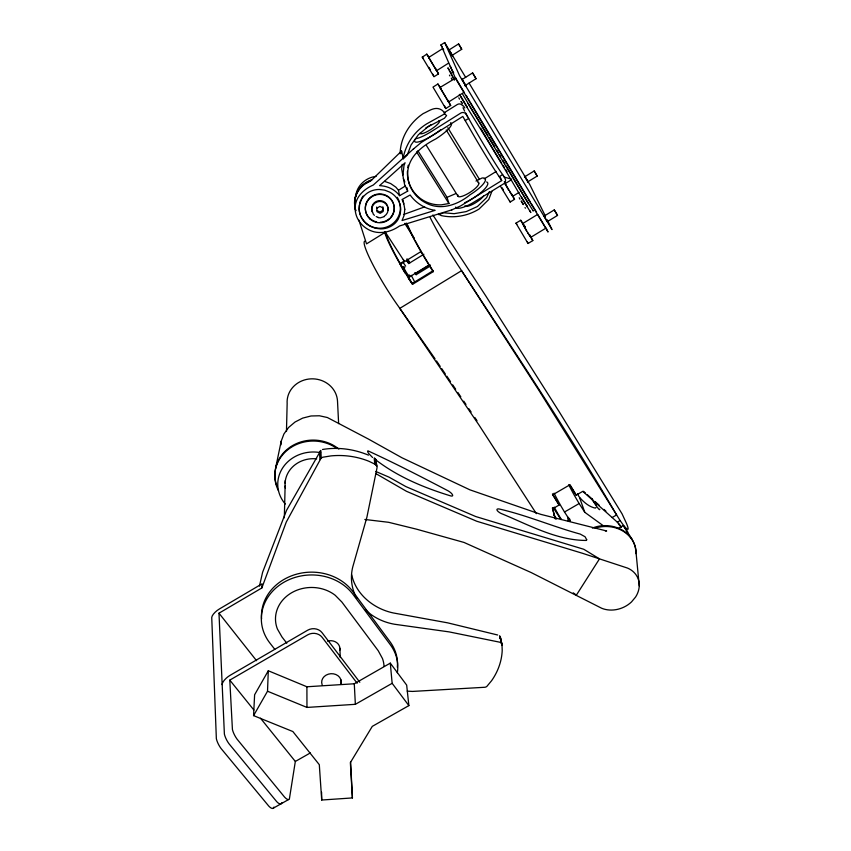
<?xml version="1.0" encoding="UTF-8"?>
<svg xmlns="http://www.w3.org/2000/svg" width="851" height="851" viewBox="0 0 851 851"><rect width="100%" height="100%" fill="white"/><g stroke="black" fill="none" stroke-linecap="round" stroke-linejoin="round"><path stroke-width="1.28" d="M442.882 48.464L428.681 57.474L436.606 70.697L448.605 63.102M284.33 517.823L285.117 485.953M285.181 483.294L285.245 480.634M286.457 431.5L287.149 403.619A25.222 23.36 1.5 0 1 310.849 378.865A25.222 23.36 1.5 0 1 337.507 401.066L338.634 423.638M426.776 54.134L438.499 73.888L433.999 76.739L422.256 57.198L426.776 54.134L429.042 57.411M253.566 715.617L267.522 691.225L268.299 670.758L306.903 686.768L354.282 683.768L390.29 663.131L406.672 685.108L408.863 705.607L372.291 726.36L350.357 762.613L352.42 797.93L321.71 800.025L319.306 764.687L292.861 731.541L253.566 715.617L254.619 694.767L268.299 670.758M407.225 691.14L412.512 691.427L484.091 687.31A3.734 3.181 -10.9 0 0 486.804 686.47L491.633 680.651A70.005 60.41 -8.6 0 0 502.207 650.536L502.005 644.601L499.707 636.08L502.005 644.601M281.809 802.653L281.49 803.504A10.616 3.564 61.7 0 1 276.724 801.663L229.004 743.763A10.786 3.723 60.8 0 1 224.387 734.115L218.984 613.199L261.842 587.956L262.034 583.829L219.388 608.976A8.84 3.287 -37.9 0 0 211.739 617.464L216.356 738.732A10.776 3.776 60.9 0 0 220.962 748.38L268.799 806.131A10.606 3.617 61.8 0 0 273.607 807.95L273.948 807.088M280.936 444.892L281.202 441.201L283.915 433.989L288.638 427.436L295.042 422.022L302.679 418.107L311.009 415.979L319.433 415.777L327.38 417.522L368.451 439.073L402.034 457.806L469.954 489.857L540.725 514.334L606.667 530.992L605.348 530.907M355.782 196.741C356.186 186.114 365.77 177.38 376.11 176.391M400.14 153.797C400.31 137.5 409.916 122.523 423.234 113.566C429.223 110.938 435.223 105.769 441.86 110.119L444.839 112.704L444.499 113.949L426.436 124.023A50.954 49.996 -35.5 0 0 403.597 155.978L403.331 158.754L407.331 154.882L411.054 144.968L418.362 134.745L428.096 126.703L444.456 118.246L446.584 115.555L444.584 113.821M401.321 153.595L401.566 151.042L372.398 179.338L365.919 183.391M402.172 164.371L401.704 169.2L404.576 184.465L407.682 191.124L399.576 195.677C394.992 189.379 387.258 185.922 379.567 185.646L405.087 162.764L403.991 165.509L402.98 175.019M260.491 718.212L295.329 761.454L289.372 799.046A10.616 3.51 61.7 0 1 284.649 797.185L237.057 739.136A10.797 3.659 60.8 0 1 232.419 729.488L229.791 680.119L307.679 634.867A10.425 9.021 -2.5 0 1 322.135 637.303L357.143 683.215M275.586 468.178L281.202 441.201M259.459 586.105L262.597 572.308L286.542 510.345L320.784 450.445L320.965 458.327L286.276 522.046L261.842 587.956M491.857 191.422L488.751 199.528L479.028 209.069A50.954 49.996 -35.5 0 1 441.201 215.58L438.446 213.984M489.389 191.656L486.612 197.634L477.443 206.516L466.22 211.601L454.115 213.686L443.786 212.793L438.627 214.654M413.331 149.074L421.16 142.542L462.816 116.459L468.869 126.959A39.391 1.372 59.3 0 0 497.261 173.774L501.696 180.582L460.657 205.91L451.509 209.995M595.966 507.483L595.413 508.111C588.828 506.888 583.116 501.633 578.978 496.601A13.765 1.255 59.8 0 1 577.467 493.729M413.799 148.617L373.259 185.05C363.473 189.262 354.463 197.9 355.154 209.325A24.488 22.881 23.9 0 0 368.419 229.579C378.525 235.121 390.62 232.27 399.63 225.93L452.115 209.771M546.214 228.164L548.044 232.015L455.593 78.579L440.946 44.922L444.69 42.55L465.667 77.377M448.573 50.241L458.572 43.901L459.891 46.05L461.731 49.273L451.743 55.602M448.094 100.344L450.668 105.471L445.754 108.566L432.989 87.11L437.903 84.004L441.275 88.919M455.466 77.718L464.082 92.259L448.594 102.003L439.978 87.493L455.732 78.037M462.529 79.26L472.603 72.909L476.028 78.675L464.859 85.791M443.945 112.906L457.317 104.513A3.915 3.84 -59.8 0 1 462.614 105.747M465.284 120.523L468.656 118.417L466.188 114.342A3.989 3.915 -56.1 0 0 460.774 113.087L431.159 131.66A20.403 4.532 -32.9 0 1 415.448 138.787M399.576 195.677L398.481 190.262L405.406 185.954M376.876 208.25L379.886 206.378L383.035 207.995L383.173 211.463L380.174 213.324L377.025 211.718L376.695 207.027M476.007 181.061L482.113 177.987A20.03 5.255 -32.7 0 1 484.038 183.018A20.03 5.255 -32.7 0 1 470.146 194.719C457.71 204.942 440.19 211.197 425.128 202.538A32.923 31.402 19.9 0 1 407.693 175.008C406.991 157.712 421.788 146.032 435.691 138.99A20.36 4.617 -32.9 0 0 450.466 122.799M484.251 178.848L496.324 171.391M499.314 176.646L502.643 174.593L505.026 178.529A3.904 3.787 -38.4 0 1 503.664 183.816L474.518 201.783A19.988 5.329 -32.6 0 1 455.71 207.048M500.431 186.241L510.153 202.027L514.525 199.347L505.186 183.614L511.557 179.689M524.471 176.944L534.183 170.955L535.311 172.796L537.183 176.061L527.482 182.029M403.363 259.491L404.172 261.087L399.864 263.736L400.247 264.321L421.149 251.47M519.078 192.39L512.717 196.304L509.781 191.837M406.98 258.8L409.756 262.916L423.904 254.226M409.405 276.99L428.51 265.278M430.042 264.757L415.756 273.501L416.139 274.703L430.446 265.938M432.978 270.767L433.191 271.682L412.512 284.34L412.331 283.394L432.978 270.767A44.922 4.266 58.9 0 1 415.171 240.578M529.896 234.929L532.811 240.588L528.045 243.482L515.972 223.175L520.738 220.26L525.354 227.196M528.226 233.717L522.695 223.568L537.715 214.388L545.863 228.153L530.854 237.291L528.748 234.259M544.502 215.867L554.267 209.91L555.873 212.527L557.522 215.431L547.757 221.388M555.416 519.046L552.565 508.845L559.118 505.047L552.682 494.814L569.766 484.889L576.17 495.165L582.765 491.346L617.315 522.163L619.634 525.418A48.284 3.776 59.8 0 0 621.198 527.407M554.107 493.186A29.859 3.053 59.8 0 0 561.117 506.281L564.5 512.015L579.148 503.547L584.807 512.323L603.125 525.61M612.114 517.525L616.635 514.919C567.925 431.702 514.302 351.399 461.593 270.671L399.81 308.37L435.031 358.782M617.315 522.163L620.124 520.557L622.432 523.812A48.305 3.681 59.8 0 0 626.57 523.599L622.06 513.844L559.288 411.905L485.783 295.914L432.872 214.973M618.656 528.258L623.315 525.588L627.793 532.194L626.751 531.407M267.522 691.225L306.966 707.426L355.356 704.32L392.151 683.321L390.29 663.131M295.329 761.454L310.338 752.933M272.809 808.45L288.595 799.536M384.397 216.601L380.365 217.845L378.238 217.665M455.562 193.709L447.052 197.347L417.884 150.712M592.381 528.088C605.955 522.514 623.464 526.429 631.825 538.981A33.508 29.338 -18.8 0 1 635.846 553.65M403.512 214.548L424.649 206.889M322.508 449.488C337.964 446.881 354.027 449.105 368.44 455.147M447.052 197.347L448.924 203.527L441.286 204.846A33.146 32.583 -30.7 0 1 407.416 171.306M364.856 519.472L388.609 522.301L416.469 529.162L464.04 542.449L531.322 572.627L601.657 608.242A25.456 21.211 -24.5 0 0 631.485 601.944L635.548 597.083A25.424 21.19 -24.5 0 0 627.57 568.096L582.733 553.363L476.762 521.259L406.523 491.325L376.174 473.784M497.675 635.006L447.658 622.847L393.534 612.997C374.153 609.029 355.952 594.721 351.686 574.776M511.525 179.189L504.59 177.168L503.622 176.21M364.611 241.248L364.664 241.258A47.741 5.851 58.7 0 0 373.057 265.012A47.741 5.851 58.7 0 0 398.513 306.488L479.039 425.117L536.375 513.664M384.631 181.369L390.652 183.55L395.875 187.177L398.481 190.262M375.908 471.507L389.056 477.166L405.895 486.602L475.741 516.546L583.765 549.267L599.487 558.862L576.404 595.094L573.212 592.828M356.75 598.413A55.496 48.996 -7.4 0 1 352.708 567.128L366.877 517.312L376.982 468.029A4.01 3.649 -4.9 0 0 376.823 466.146L375.238 464.316L368.983 461.306A73.303 65.729 -2.8 0 0 330.933 455.902L323.752 457.072A4.042 3.681 -0.9 0 0 320.965 458.327M376.844 210.495L379.982 212.09L382.971 210.229L382.833 206.772M375.653 464.593L375.068 458.593L374.195 458.061L374.78 464.093M375.355 459.551C397.651 476.773 423.894 487.719 450.658 495.899L451.636 496.09A5.053 1.606 34.3 0 0 449.424 491.676L448.126 490.857C421.809 477.039 394.662 463.061 367.919 450.828A7.489 2 40 0 0 368.589 453.392L372.557 457.487M532.811 240.588L527.748 232.642M515.972 223.175L516.876 224.239M522.695 223.568L524.822 226.643M583.488 491.314L585.435 493.037M587.392 494.761L592.264 499.069M595.189 501.654L599.083 505.1M603.965 509.409L605.912 511.132M525.461 208.187L524.993 207.601M505.186 183.614L505.781 184.359M450.668 105.471L437.903 84.004M439.978 87.493L440.818 88.589M557.522 215.431L554.267 209.91M422.266 56.996L423.468 58.581M467.465 107.471L460.902 96.493M428.681 57.347L429.478 58.421M451.349 73.569L451.413 73.92M229.791 680.119L253.853 709.979M450.636 66.835L450.232 66.335L451.615 69.144A110.779 3.053 59.2 0 1 453.711 72.931M218.984 613.199L256.555 660.695M274.767 649.292L269.884 643.037A49.847 43.401 -2.1 0 1 283.766 582.35A49.847 43.401 -2.1 0 1 353.122 594.541L390.311 644.728A48.932 42.018 -4.4 0 1 397.332 672.715M286.798 643.196L281.958 636.952L277.415 629.017A35.763 31.147 -2.1 0 1 291.553 592.796A35.763 31.147 -2.1 0 1 335.209 595.285L341.879 602.051L378.238 650.749L382.471 658.536A35.104 30.147 -4.4 0 1 384.024 666.259M440.946 44.922L442.137 46.731M359.824 682.279L322.04 632.655A10.372 8.978 -2.4 0 0 307.658 630.219L230.174 675.279A9.446 3.798 -38.8 0 0 222.079 684.608M392.151 683.321L408.863 705.607M476.049 78.749L472.603 72.909M451.658 78.611L451.285 78.09L451.934 79.281M502.643 174.593L500.601 171.711A39.401 1.287 59.3 0 1 472.252 124.852L468.656 118.417M408.012 259.459L409.756 262.916M406.778 260.236L408.257 262.385M406.48 260.438L408.693 263.65M436.52 360.941L440.201 366.377M441.669 368.547L445.35 373.983M446.828 376.163L450.509 381.599M452.711 384.854L455.657 389.205M457.87 392.471L460.816 396.821M463.763 401.161L465.965 404.427M468.912 408.778L471.124 412.033M474.805 417.469L477.007 420.734M376.823 466.146L375.759 459.295L376.355 465.295M449.105 69.505L447.892 67.814L449.264 70.622A110.747 3.234 59.2 0 1 454.455 80.164M414.788 272.692L416.139 274.703M504.26 181.678L505.196 183.114M553.597 514.578L556.511 519.014M553.118 507.536L560.958 519.525M404.172 261.087L385.375 232.206L366.526 243.875L358.909 220.079M564.5 512.015L570.191 520.759L569.372 518.302M464.795 107.971L463.465 105.896M536.609 212.197L531.098 203.325M404.714 223.356L414.043 237.876M591.658 498.782L593.764 502.079A17.222 1.468 59.8 0 0 599.764 509.185M623.315 525.588L631.825 538.981M416.575 151.872L448.924 203.527M570.181 485.027L576.17 495.165M450.253 71.303L451.668 73.601M426.436 145.51L457.881 196.049M620.124 520.557L538.577 389.822L460.338 268.756A48.05 3.883 59 0 1 430.127 217.484M502.037 187.688L503.398 189.901M446.222 130.001L478.815 183.103M447.807 127.714L479.241 179.008M545.236 217.782C540.438 210.123 551.097 228.132 546.278 219.558M462.476 103.737L460.997 101.407L461.699 102.694M468.093 103.567L528.407 203.655M470.518 102.652L530.418 202.198M469.061 83.036L529.577 184.188L545.491 216.282M464.072 82.558C456.53 70.144 470.146 93.44 464.625 83.483M468.061 98.535L469.901 101.62M579.148 503.547L575.765 497.803A29.902 2.755 59.8 0 1 568.702 484.719M460.306 46.752L461.731 49.273M459.997 46.422L458.572 43.901M466.252 95.461L467.454 97.514M453.147 77.005L453.934 78.356M508.717 190.305L504.824 183.529M526.641 231.089L520.738 220.26M428.915 67.346L430.404 69.867M462.721 94.344L471.029 108.247A113.651 3.468 59.4 0 1 487.868 135.447M451.838 74.707L452.424 75.76M459.338 94.365L468.529 109.822A113.619 3.67 59.4 0 1 522.471 199.208L530.811 212.548L530.003 210.803M511.93 194.336L514.525 199.347M436.212 69.346L438.499 73.888M443.169 49.039L443.701 50.018M521.535 197.07L527.492 206.942L527.099 206.102M519.982 199.219L519.206 197.74M449.456 75.154L449.881 75.941M511.728 194.273L512.632 196.017M459.529 99.173L458.817 97.801M465.582 112.896L467.635 116.736M435.797 68.952L436.606 70.697M432.819 74.154L433.584 75.622M444.403 105.588L445.754 108.566M547.236 219.835L552.012 229.6L459.721 75.984L444.69 42.55M530.343 236.142L530.854 237.291M509.515 200.57L510.153 202.027M463.008 107.726L464.646 111.141M527.301 241.769L528.045 243.482M448.264 101.12L448.594 102.003M403.321 178.699L404.853 182.018M537.183 176.061L534.183 170.955M500.271 177.285L501.696 180.582M533.056 210.537L533.247 211.059L524.929 197.698A113.651 3.468 59.4 0 0 506.271 165.998M579.616 497.761L584.807 512.323M552.363 507.919L555.16 518.099M559.118 505.047L552.48 493.91L552.682 494.814M401.566 151.042L403.331 158.754M406.906 187.656L407.682 191.124M500.505 637.973L502.047 645.026M499.973 636.42L501.505 643.43M500.218 636.771L502.037 645.462M567.532 516.6L568.33 521.163M403.023 200.187L403.661 203.878M639.261 585.903L636.25 554.661A33.551 29.37 -18.8 0 0 595.051 528.088M376.036 459.7L376.621 465.71M374.653 458.295L375.238 464.316M350.601 761.836L352.42 797.93M354.282 683.768L355.356 704.32M339.9 648.292L340.251 657.546M341.134 680.013L341.283 683.981M500.494 637.559L500.516 638.378M320.455 450.796L320.646 458.71M320.008 451.615L320.178 459.572M320.221 451.2L320.38 459.125M321.582 792.27L321.71 800.025M306.903 686.768L306.966 707.426M621.134 526.482A45.507 3.553 59.8 0 1 618.539 523.291M433.191 271.682A47.943 4.553 58.9 0 1 406.246 223.047M414.565 239.439A44.922 4.266 58.9 0 1 407.767 225.249M412.512 284.34A47.837 5.202 58.8 0 1 384.567 231.834M412.331 283.394A44.826 4.872 58.8 0 1 385.982 233.365M412.522 284.043A18.679 2.074 58.8 0 1 408.384 278.234M405.14 273.139A18.679 2.074 58.8 0 1 400.438 264.895M403.172 262.491A18.679 2.074 58.8 0 1 405.65 266.161M411.203 275.341A18.679 2.074 58.8 0 1 414.575 281.787M355.058 207.644A24.36 23.881 -1.5 0 1 371.621 179.965M409.225 274.916A5.978 0.66 58.8 0 1 408.533 275.596A5.978 0.66 58.8 0 1 404.129 268.373A5.978 0.66 58.8 0 1 404.831 267.725M561.192 519.11A13.733 1.468 59.9 0 1 554.341 507.132M596.264 505.037A13.776 1.17 59.8 0 1 592.019 498.697M440.786 129.682A20.381 4.563 -32.9 0 1 421.947 140.819A20.381 4.563 -32.9 0 1 414.841 139.66M489.229 137.681A113.651 3.468 59.4 0 1 494.75 146.787M496.824 150.233A113.651 3.468 59.4 0 1 498.154 152.435M499.494 154.659A113.651 3.468 59.4 0 1 500.835 156.903M502.867 160.296A113.651 3.468 59.4 0 1 504.909 163.711M507.09 171.753A47.316 1.383 59.3 0 1 505.643 169.509M504.281 167.349A47.316 1.383 59.3 0 1 503.026 165.36M501.696 163.222A47.316 1.383 59.3 0 1 499.601 159.85M498.963 158.818A47.316 1.383 59.3 0 1 493.516 149.872M492.889 148.819A47.316 1.383 59.3 0 1 487.708 140.149M487.059 139.064A47.316 1.383 59.3 0 1 480.698 128.224M486.623 181.954A20.009 5.297 -32.6 0 1 482.953 190.709A20.009 5.297 -32.6 0 1 464.752 202.719M399.8 203.346A20.615 20.19 -2.1 0 1 380.578 228.206A20.615 20.19 -2.1 0 1 359.345 205.038M359.59 203.74A20.615 20.19 -2.1 0 1 360.845 199.964M361.43 198.772A20.615 20.19 -2.1 0 1 363.143 196.06M397.204 197.283A20.615 20.19 -2.1 0 1 399.449 202.081M355.792 210.867A24.392 23.924 -1.6 0 1 370.525 181.146M376.61 221.92A14.467 14.169 -2.1 0 1 366.398 202.655A14.467 14.169 -2.1 0 1 387.556 196.155A14.467 14.169 -2.1 0 1 390.364 217.686M389.481 218.558A14.467 14.169 -2.1 0 1 380.354 222.239M478.145 182.529A12.329 3.234 -32.7 0 1 469.465 192.72A12.329 3.234 -32.7 0 1 457.966 195.007M407.778 167.626A33.146 32.583 -30.7 0 1 408.246 165.211M372.164 211.846A8.18 8.01 -2.2 0 1 376.844 202.038A8.18 8.01 -2.2 0 1 387.226 205.74A8.18 8.01 -2.2 0 1 384.333 216.186M378.174 217.25A8.18 8.01 -2.2 0 1 376.174 216.537M374.429 215.335A8.18 8.01 -2.2 0 1 373.057 213.739M483.549 196.049A11.371 3.053 -32.6 0 1 473.145 204.155A11.371 3.053 -32.6 0 1 464.965 205.708M372.951 212.92A8.159 7.989 -2.2 0 1 378.429 200.74A8.159 7.989 -2.2 0 1 387.79 210.367M439.01 120.523A11.616 2.574 -32.9 0 1 431.829 128.863A11.616 2.574 -32.9 0 1 419.937 133.277M431.021 124.671A11.627 2.553 -32.9 0 1 425.904 127.884M355.75 210.452A24.371 23.902 -1.5 0 1 371.674 180.348M322.157 684.821A9.776 8.35 -3.7 0 1 330.911 673.705A9.776 8.35 -3.7 0 1 340.985 683.63M501.218 643.101A3.776 3.255 -12 0 0 499.175 642.08L449.105 631.889L394.673 624.272A55.496 48.996 -7.4 0 1 365.313 609.699M278.511 490.772A38.359 34.806 -0.3 0 1 289.329 448.615A38.359 34.806 -0.3 0 1 337.007 448.541M285.33 504.069A35.551 32.178 -0.5 0 1 283.128 467.21A35.551 32.178 -0.5 0 1 320.636 452.668M285.383 488.219A28.274 25.594 -0.5 0 1 316.689 458.859M327.55 641.143A9.435 8.148 -3.4 0 1 336.783 642.696A9.435 8.148 -3.4 0 1 339.698 650.409M261.597 618.985A49.688 43.295 -2.1 0 1 295.488 574.489A49.688 43.295 -2.1 0 1 352.963 591.711L390.035 641.771A48.773 41.922 -4.4 0 1 397.343 667.269M276.937 486.166A38.306 34.774 -0.3 0 1 292.095 445.85A38.306 34.774 -0.3 0 1 338.879 449.062M359.654 204.219L359.175 209.325A20.509 19.169 23.9 0 0 370.281 226.302L375.344 228.249L380.716 228.908A21.392 19.998 24 0 0 398.279 219.132L400.204 214.388L400.747 209.293A20.52 19.179 23.9 0 0 389.726 192.113L384.599 190.124L379.163 189.454A21.392 19.988 23.8 0 0 361.515 199.432L359.654 204.219M404.789 209.282L404.129 215.377L402.034 220.547L435.138 210.335C425.202 208.963 415.958 203.134 410.139 194.996L402.044 199.528L403.746 203.176L404.789 209.282M586.711 539.747L586.339 540.438C556.49 540.513 528.333 524.588 501.218 513.515L499.867 512.791A5.01 1.745 27.4 0 1 498.431 508.887L499.58 509.068C527.077 515.376 553.012 526.652 580.18 534.066L585.073 536.758L586.711 539.747M528.258 182.422L524.503 176.051L528.258 182.422M523.322 204.538L521.269 201.144L523.322 204.538M452.551 56.006L448.605 49.369L452.551 56.006M369.983 218.994A14.478 14.18 -2.2 0 0 393.939 211.708A14.478 14.18 -2.2 0 0 375.546 195.039A14.478 14.18 -2.2 0 0 369.983 218.994"/></g></svg>
